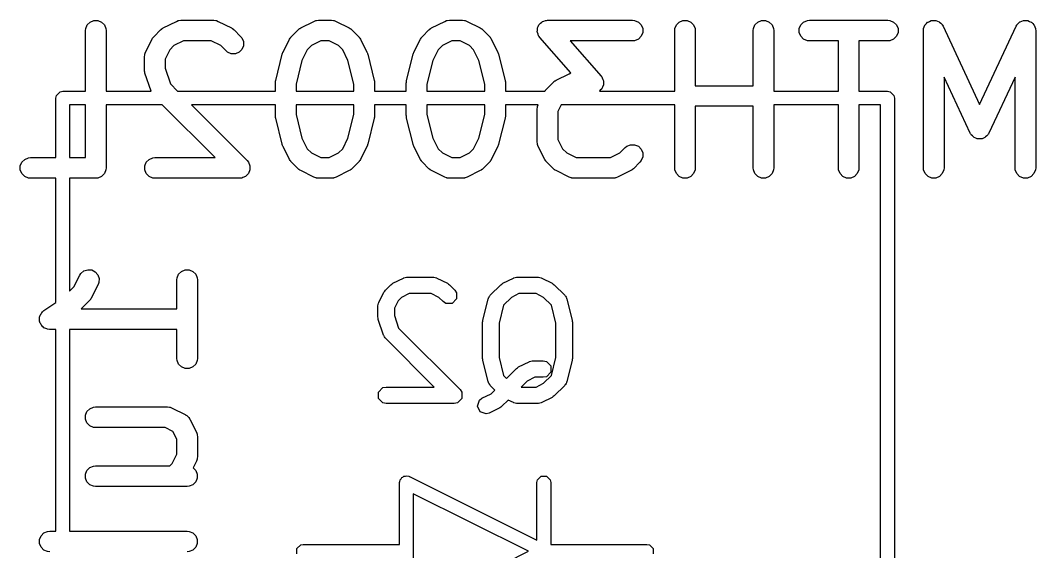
# Model space of a CAD drawing. Header units: inches. Extents: x -2.1 to 1.75, y 0.25 to 2.74.
# Drawn here: x 1.0656 to 1.3564, y 1.4654 to 1.6177 of the extents above; entities that cross this region are included whole.
import ezdxf

# ---------------------------------------------------------------- set-up
doc = ezdxf.new("R2010")
doc.units = ezdxf.units.IN
doc.header["$MEASUREMENT"] = 0
doc.layers.add('BLACK', color=250, linetype='CONTINUOUS')

msp = doc.modelspace()

# ---------------------------------------------------------------- linework, layer by layer
at = {"layer": 'BLACK', "linetype": 'CONTINUOUS'}
for p, q in [((1.08475, 1.61637), (1.08556, 1.61719)), ((1.08556, 1.61719), (1.08662, 1.61763)), ((1.08662, 1.61763), (1.08778, 1.61763)), ((1.08778, 1.61763), (1.08884, 1.61719)), ((1.08884, 1.61719), (1.08966, 1.61637)), ((1.1065, 1.6155), (1.11025, 1.61737)), ((1.11025, 1.61737), (1.11079, 1.61758)), ((1.11079, 1.61758), (1.1109, 1.61759)), ((1.1109, 1.61759), (1.111, 1.61763)), ((1.111, 1.61763), (1.11157, 1.61768)), ((1.11157, 1.61768), (1.12095, 1.61768)), ((1.12095, 1.61768), (1.12152, 1.61763)), ((1.12152, 1.61763), (1.12162, 1.61759)), ((1.12162, 1.61759), (1.12173, 1.61758)), ((1.12173, 1.61758), (1.12227, 1.61737)), ((1.12227, 1.61737), (1.12602, 1.6155)), ((1.14587, 1.6155), (1.14962, 1.61737)), ((1.14962, 1.61737), (1.15016, 1.61758)), ((1.15016, 1.61758), (1.15027, 1.61759)), ((1.15027, 1.61759), (1.15037, 1.61763)), ((1.15037, 1.61763), (1.15094, 1.61768)), ((1.15094, 1.61768), (1.15469, 1.61768)), ((1.15469, 1.61768), (1.15527, 1.61763)), ((1.15527, 1.61763), (1.15537, 1.61759)), ((1.15537, 1.61759), (1.15547, 1.61758)), ((1.15547, 1.61758), (1.15601, 1.61737)), ((1.15601, 1.61737), (1.15976, 1.6155)), ((1.18337, 1.6155), (1.18712, 1.61737)), ((1.18712, 1.61737), (1.18766, 1.61758)), ((1.18766, 1.61758), (1.18776, 1.61759)), ((1.18776, 1.61759), (1.18786, 1.61763)), ((1.18786, 1.61763), (1.18844, 1.61768)), ((1.18844, 1.61768), (1.19219, 1.61768)), ((1.19219, 1.61768), (1.19276, 1.61763)), ((1.19276, 1.61763), (1.19286, 1.61759)), ((1.19286, 1.61759), (1.19297, 1.61758)), ((1.19297, 1.61758), (1.19351, 1.61737)), ((1.19351, 1.61737), (1.19726, 1.6155)), ((1.21458, 1.61685), (1.21492, 1.61719)), ((1.21492, 1.61719), (1.21501, 1.61722)), ((1.21501, 1.61722), (1.21509, 1.61729)), ((1.21509, 1.61729), (1.21554, 1.61744)), ((1.21554, 1.61744), (1.21598, 1.61763)), ((1.21598, 1.61763), (1.21612, 1.61764)), ((1.21612, 1.61764), (1.21618, 1.61766)), ((1.21618, 1.61766), (1.21626, 1.61765)), ((1.21626, 1.61765), (1.21656, 1.61768)), ((1.21656, 1.61768), (1.24093, 1.61768)), ((1.24093, 1.61768), (1.24151, 1.61763)), ((1.24151, 1.61763), (1.24257, 1.61719)), ((1.24257, 1.61719), (1.24339, 1.61637)), ((1.25347, 1.61637), (1.25429, 1.61719)), ((1.25429, 1.61719), (1.25535, 1.61763)), ((1.25535, 1.61763), (1.25651, 1.61763)), ((1.25651, 1.61763), (1.25757, 1.61719)), ((1.25757, 1.61719), (1.25838, 1.61637)), ((1.27597, 1.61637), (1.27679, 1.61719)), ((1.27679, 1.61719), (1.27785, 1.61763)), ((1.27785, 1.61763), (1.279, 1.61763)), ((1.279, 1.61763), (1.28007, 1.61719)), ((1.28007, 1.61719), (1.28088, 1.61637)), ((1.2891, 1.61637), (1.28991, 1.61719)), ((1.28991, 1.61719), (1.29097, 1.61763)), ((1.29097, 1.61763), (1.29155, 1.61768)), ((1.29155, 1.61768), (1.31405, 1.61768)), ((1.31405, 1.61768), (1.31462, 1.61763)), ((1.31462, 1.61763), (1.31569, 1.61719)), ((1.31569, 1.61719), (1.3165, 1.61637)), ((1.32508, 1.61673), (1.32542, 1.61711)), ((1.32542, 1.61711), (1.32548, 1.61714)), ((1.32548, 1.61714), (1.32553, 1.61719)), ((1.32553, 1.61719), (1.326, 1.61738)), ((1.326, 1.61738), (1.32647, 1.6176)), ((1.32647, 1.6176), (1.32653, 1.6176)), ((1.32653, 1.6176), (1.32659, 1.61763)), ((1.32659, 1.61763), (1.32711, 1.61763)), ((1.32711, 1.61763), (1.32762, 1.61765)), ((1.32762, 1.61765), (1.32768, 1.61763)), ((1.32768, 1.61763), (1.32775, 1.61763)), ((1.32775, 1.61763), (1.32822, 1.61743)), ((1.32822, 1.61743), (1.3287, 1.61726)), ((1.3287, 1.61726), (1.32875, 1.61721)), ((1.32875, 1.61721), (1.32881, 1.61719)), ((1.32881, 1.61719), (1.32917, 1.61682)), ((1.35142, 1.61682), (1.35178, 1.61719)), ((1.35178, 1.61719), (1.35184, 1.61721)), ((1.35184, 1.61721), (1.35189, 1.61726)), ((1.35189, 1.61726), (1.35237, 1.61743)), ((1.35237, 1.61743), (1.35284, 1.61763)), ((1.35284, 1.61763), (1.35291, 1.61763)), ((1.35291, 1.61763), (1.35297, 1.61765)), ((1.35297, 1.61765), (1.35348, 1.61763)), ((1.35348, 1.61763), (1.35399, 1.61763)), ((1.35399, 1.61763), (1.35405, 1.6176)), ((1.35405, 1.6176), (1.35412, 1.6176)), ((1.35412, 1.6176), (1.35459, 1.61738)), ((1.35459, 1.61738), (1.35506, 1.61719)), ((1.35506, 1.61719), (1.3551, 1.61714)), ((1.3551, 1.61714), (1.35516, 1.61711)), ((1.35516, 1.61711), (1.35551, 1.61673)), ((1.08425, 1.61473), (1.0843, 1.61531)), ((1.08425, 1.59736), (1.08425, 1.61473)), ((1.0843, 1.61531), (1.08475, 1.61637)), ((1.08966, 1.61637), (1.0901, 1.61531)), ((1.0901, 1.61531), (1.09015, 1.61473)), ((1.09015, 1.61473), (1.09015, 1.59736)), ((1.10386, 1.61307), (1.10574, 1.61494)), ((1.10574, 1.61494), (1.10596, 1.61513)), ((1.10596, 1.61513), (1.10601, 1.61519)), ((1.10601, 1.61519), (1.1061, 1.61525)), ((1.1061, 1.61525), (1.10618, 1.61531)), ((1.10618, 1.61531), (1.10625, 1.61534)), ((1.10625, 1.61534), (1.1065, 1.6155)), ((1.12602, 1.6155), (1.12626, 1.61534)), ((1.12626, 1.61534), (1.12634, 1.61531)), ((1.12634, 1.61531), (1.12642, 1.61525)), ((1.12642, 1.61525), (1.12651, 1.61519)), ((1.12651, 1.61519), (1.12656, 1.61513)), ((1.12656, 1.61513), (1.12678, 1.61494)), ((1.12678, 1.61494), (1.12866, 1.61307)), ((1.14323, 1.61307), (1.14511, 1.61494)), ((1.14511, 1.61494), (1.14533, 1.61513)), ((1.14533, 1.61513), (1.14538, 1.61519)), ((1.14538, 1.61519), (1.14547, 1.61525)), ((1.14547, 1.61525), (1.14555, 1.61531)), ((1.14555, 1.61531), (1.14562, 1.61534)), ((1.14562, 1.61534), (1.14587, 1.6155)), ((1.15976, 1.6155), (1.16001, 1.61534)), ((1.16001, 1.61534), (1.16008, 1.61531)), ((1.16008, 1.61531), (1.16016, 1.61525)), ((1.16016, 1.61525), (1.16025, 1.61519)), ((1.16025, 1.61519), (1.1603, 1.61513)), ((1.1603, 1.61513), (1.16053, 1.61494)), ((1.16053, 1.61494), (1.1624, 1.61307)), ((1.18073, 1.61307), (1.1826, 1.61494)), ((1.1826, 1.61494), (1.18283, 1.61513)), ((1.18283, 1.61513), (1.18288, 1.61519)), ((1.18288, 1.61519), (1.18297, 1.61525)), ((1.18297, 1.61525), (1.18305, 1.61531)), ((1.18305, 1.61531), (1.18312, 1.61534)), ((1.18312, 1.61534), (1.18337, 1.6155)), ((1.19726, 1.6155), (1.19751, 1.61534)), ((1.19751, 1.61534), (1.19758, 1.61531)), ((1.19758, 1.61531), (1.19766, 1.61525)), ((1.19766, 1.61525), (1.19775, 1.61519)), ((1.19775, 1.61519), (1.1978, 1.61513)), ((1.1978, 1.61513), (1.19803, 1.61494)), ((1.19803, 1.61494), (1.1999, 1.61307)), ((1.21363, 1.61435), (1.21366, 1.61483)), ((1.21366, 1.61426), (1.21363, 1.61435)), ((1.21366, 1.61531), (1.2137, 1.6154)), ((1.21366, 1.61483), (1.21366, 1.61531)), ((1.21366, 1.61416), (1.21366, 1.61426)), ((1.21385, 1.61371), (1.21366, 1.61416)), ((1.2137, 1.6154), (1.21371, 1.6155)), ((1.21371, 1.6155), (1.21392, 1.61593)), ((1.21392, 1.61593), (1.2141, 1.61637)), ((1.2141, 1.61637), (1.21418, 1.61644)), ((1.21418, 1.61644), (1.21422, 1.61653)), ((1.21422, 1.61653), (1.21458, 1.61685)), ((1.24339, 1.61637), (1.24383, 1.61531)), ((1.24383, 1.61416), (1.24339, 1.61309)), ((1.24383, 1.61531), (1.24383, 1.61416)), ((1.25298, 1.61473), (1.25303, 1.61531)), ((1.25298, 1.59736), (1.25298, 1.61473)), ((1.25303, 1.61531), (1.25347, 1.61637)), ((1.25838, 1.61637), (1.25883, 1.61531)), ((1.25883, 1.61531), (1.25888, 1.61473)), ((1.25888, 1.61473), (1.25888, 1.59894)), ((1.27547, 1.61473), (1.27553, 1.61531)), ((1.27547, 1.59894), (1.27547, 1.61473)), ((1.27553, 1.61531), (1.27597, 1.61637)), ((1.28088, 1.61637), (1.28132, 1.61531)), ((1.28132, 1.61531), (1.28138, 1.61473)), ((1.28138, 1.61473), (1.28138, 1.59736)), ((1.28865, 1.61531), (1.2891, 1.61637)), ((1.28865, 1.61416), (1.28865, 1.61531)), ((1.2891, 1.61309), (1.28865, 1.61416)), ((1.3165, 1.61637), (1.31694, 1.61531)), ((1.31694, 1.61416), (1.3165, 1.61309)), ((1.31694, 1.61531), (1.31694, 1.61416)), ((1.32422, 1.61473), (1.32426, 1.61511)), ((1.32422, 1.57536), (1.32422, 1.61473)), ((1.32425, 1.61518), (1.32427, 1.61522)), ((1.32426, 1.61511), (1.32425, 1.61518)), ((1.32427, 1.61531), (1.32447, 1.61578)), ((1.32427, 1.61522), (1.32427, 1.61531)), ((1.32447, 1.61578), (1.32465, 1.61626)), ((1.32465, 1.61626), (1.32469, 1.61631)), ((1.32469, 1.61631), (1.32472, 1.61637)), ((1.32472, 1.61637), (1.32508, 1.61673)), ((1.32917, 1.61682), (1.32955, 1.61648)), ((1.32955, 1.61648), (1.3296, 1.6164)), ((1.3296, 1.6164), (1.32963, 1.61637)), ((1.32963, 1.61637), (1.32965, 1.61631)), ((1.32965, 1.61631), (1.32985, 1.61598)), ((1.32985, 1.61598), (1.34029, 1.59359)), ((1.34029, 1.59359), (1.35074, 1.61598)), ((1.35074, 1.61598), (1.35094, 1.61631)), ((1.35094, 1.61631), (1.35096, 1.61637)), ((1.35096, 1.61637), (1.35099, 1.6164)), ((1.35099, 1.6164), (1.35104, 1.61648)), ((1.35104, 1.61648), (1.35142, 1.61682)), ((1.35551, 1.61673), (1.35587, 1.61637)), ((1.35587, 1.61637), (1.3559, 1.61631)), ((1.3559, 1.61631), (1.35594, 1.61626)), ((1.35594, 1.61626), (1.35612, 1.61578)), ((1.35612, 1.61578), (1.35631, 1.61531)), ((1.35631, 1.61531), (1.35632, 1.61522)), ((1.35632, 1.61522), (1.35634, 1.61518)), ((1.35634, 1.61518), (1.35633, 1.61511)), ((1.35633, 1.61511), (1.35637, 1.61473)), ((1.35637, 1.61473), (1.35637, 1.57536)), ((1.10143, 1.60855), (1.10331, 1.6123)), ((1.10331, 1.6123), (1.10346, 1.61255)), ((1.10346, 1.61255), (1.10349, 1.61262)), ((1.10349, 1.61262), (1.10356, 1.6127)), ((1.10356, 1.6127), (1.10362, 1.61279)), ((1.10362, 1.61279), (1.10367, 1.61284)), ((1.10367, 1.61284), (1.10386, 1.61307)), ((1.11227, 1.61178), (1.10957, 1.61043)), ((1.12025, 1.61178), (1.11227, 1.61178)), ((1.12295, 1.61043), (1.12025, 1.61178)), ((1.12866, 1.61307), (1.12903, 1.61262)), ((1.12903, 1.61262), (1.12947, 1.61156)), ((1.12947, 1.61156), (1.12947, 1.61041)), ((1.1408, 1.60855), (1.14268, 1.6123)), ((1.14268, 1.6123), (1.14283, 1.61255)), ((1.14283, 1.61255), (1.14286, 1.61262)), ((1.14286, 1.61262), (1.14293, 1.6127)), ((1.14293, 1.6127), (1.14299, 1.61279)), ((1.14299, 1.61279), (1.14304, 1.61284)), ((1.14304, 1.61284), (1.14323, 1.61307)), ((1.15164, 1.61178), (1.14894, 1.61043)), ((1.154, 1.61178), (1.15164, 1.61178)), ((1.15669, 1.61043), (1.154, 1.61178)), ((1.1624, 1.61307), (1.16259, 1.61284)), ((1.16259, 1.61284), (1.16265, 1.61279)), ((1.16265, 1.61279), (1.16271, 1.6127)), ((1.16271, 1.6127), (1.16277, 1.61262)), ((1.16277, 1.61262), (1.1628, 1.61255)), ((1.1628, 1.61255), (1.16296, 1.6123)), ((1.16296, 1.6123), (1.16483, 1.60855)), ((1.1783, 1.60855), (1.18017, 1.6123)), ((1.18017, 1.6123), (1.18033, 1.61255)), ((1.18033, 1.61255), (1.18036, 1.61262)), ((1.18036, 1.61262), (1.18043, 1.6127)), ((1.18043, 1.6127), (1.18048, 1.61279)), ((1.18048, 1.61279), (1.18054, 1.61284)), ((1.18054, 1.61284), (1.18073, 1.61307)), ((1.18914, 1.61178), (1.18644, 1.61043)), ((1.19149, 1.61178), (1.18914, 1.61178)), ((1.19419, 1.61043), (1.19149, 1.61178)), ((1.1999, 1.61307), (1.20009, 1.61284)), ((1.20009, 1.61284), (1.20014, 1.61279)), ((1.20014, 1.61279), (1.2002, 1.6127)), ((1.2002, 1.6127), (1.20027, 1.61262)), ((1.20027, 1.61262), (1.2003, 1.61255)), ((1.2003, 1.61255), (1.20045, 1.6123)), ((1.20045, 1.6123), (1.20233, 1.60855)), ((1.214, 1.61326), (1.21385, 1.61371)), ((1.21408, 1.61314), (1.214, 1.61326)), ((1.2141, 1.61309), (1.21408, 1.61314)), ((1.21416, 1.61304), (1.2141, 1.61309)), ((1.21434, 1.61279), (1.21416, 1.61304)), ((1.22327, 1.60258), (1.21434, 1.61279)), ((1.24093, 1.61178), (1.22307, 1.61178)), ((1.22307, 1.61178), (1.23191, 1.60168)), ((1.24151, 1.61184), (1.24093, 1.61178)), ((1.24257, 1.61228), (1.24151, 1.61184)), ((1.24339, 1.61309), (1.24257, 1.61228)), ((1.28991, 1.61228), (1.2891, 1.61309)), ((1.29097, 1.61184), (1.28991, 1.61228)), ((1.29155, 1.61178), (1.29097, 1.61184)), ((1.29985, 1.61178), (1.29155, 1.61178)), ((1.29985, 1.59736), (1.29985, 1.61178)), ((1.31405, 1.61178), (1.30575, 1.61178)), ((1.30575, 1.61178), (1.30575, 1.59736)), ((1.31462, 1.61184), (1.31405, 1.61178)), ((1.31569, 1.61228), (1.31462, 1.61184)), ((1.3165, 1.61309), (1.31569, 1.61228)), ((1.10123, 1.60801), (1.10143, 1.60855)), ((1.10838, 1.60923), (1.10703, 1.60654)), ((1.10957, 1.61043), (1.10838, 1.60923)), ((1.12448, 1.60889), (1.12295, 1.61043)), ((1.12493, 1.60853), (1.12448, 1.60889)), ((1.12599, 1.60809), (1.12493, 1.60853)), ((1.12821, 1.60853), (1.12715, 1.60809)), ((1.12903, 1.60934), (1.12821, 1.60853)), ((1.12947, 1.61041), (1.12903, 1.60934)), ((1.1406, 1.60801), (1.14069, 1.60825)), ((1.14069, 1.60825), (1.14077, 1.60849)), ((1.14077, 1.60849), (1.14079, 1.60851)), ((1.14079, 1.60851), (1.1408, 1.60855)), ((1.14775, 1.60923), (1.14623, 1.6062)), ((1.14894, 1.61043), (1.14775, 1.60923)), ((1.15789, 1.60923), (1.15669, 1.61043)), ((1.15941, 1.6062), (1.15789, 1.60923)), ((1.16483, 1.60855), (1.16485, 1.60851)), ((1.16485, 1.60851), (1.16486, 1.60849)), ((1.16486, 1.60849), (1.16495, 1.60825)), ((1.16495, 1.60825), (1.16504, 1.60801)), ((1.17809, 1.60801), (1.17818, 1.60825)), ((1.17818, 1.60825), (1.17827, 1.60849)), ((1.17827, 1.60849), (1.17828, 1.60851)), ((1.17828, 1.60851), (1.1783, 1.60855)), ((1.18524, 1.60923), (1.18373, 1.6062)), ((1.18644, 1.61043), (1.18524, 1.60923)), ((1.19539, 1.60923), (1.19419, 1.61043)), ((1.1969, 1.6062), (1.19539, 1.60923)), ((1.20233, 1.60855), (1.20234, 1.60851)), ((1.20234, 1.60851), (1.20236, 1.60849)), ((1.20236, 1.60849), (1.20244, 1.60825)), ((1.20244, 1.60825), (1.20253, 1.60801)), ((1.10112, 1.60723), (1.10118, 1.60781)), ((1.10112, 1.60348), (1.10112, 1.60723)), ((1.10118, 1.60781), (1.10122, 1.60791)), ((1.10122, 1.60791), (1.10123, 1.60801)), ((1.10703, 1.60654), (1.10703, 1.60396)), ((1.12715, 1.60809), (1.12599, 1.60809)), ((1.1387, 1.60045), (1.14058, 1.60795)), ((1.14058, 1.60795), (1.14059, 1.60799)), ((1.14059, 1.60799), (1.1406, 1.60801)), ((1.14623, 1.6062), (1.14452, 1.59937)), ((1.16111, 1.59937), (1.15941, 1.6062)), ((1.16504, 1.60801), (1.16504, 1.60799)), ((1.16504, 1.60799), (1.16506, 1.60795)), ((1.16506, 1.60795), (1.16693, 1.60045)), ((1.1762, 1.60045), (1.17807, 1.60795)), ((1.17807, 1.60795), (1.17809, 1.60799)), ((1.17809, 1.60799), (1.17809, 1.60801)), ((1.18373, 1.6062), (1.18202, 1.59937)), ((1.19861, 1.59937), (1.1969, 1.6062)), ((1.20253, 1.60801), (1.20254, 1.60799)), ((1.20254, 1.60799), (1.20255, 1.60795)), ((1.20255, 1.60795), (1.20443, 1.60045)), ((1.10115, 1.60319), (1.10112, 1.60348)), ((1.10114, 1.60311), (1.10115, 1.60319)), ((1.10117, 1.60301), (1.10114, 1.60311)), ((1.10118, 1.60291), (1.10117, 1.60301)), ((1.10121, 1.60283), (1.10118, 1.60291)), ((1.10127, 1.60255), (1.10121, 1.60283)), ((1.103, 1.59736), (1.10127, 1.60255)), ((1.10703, 1.60396), (1.10853, 1.59945)), ((1.22274, 1.60237), (1.22327, 1.60258)), ((1.13862, 1.59988), (1.13865, 1.60009)), ((1.13863, 1.59983), (1.13862, 1.59988)), ((1.13862, 1.59973), (1.13863, 1.59983)), ((1.13862, 1.59736), (1.13862, 1.59973)), ((1.13865, 1.60009), (1.13867, 1.60031)), ((1.13867, 1.60031), (1.13869, 1.60035)), ((1.13869, 1.60035), (1.1387, 1.60045)), ((1.16693, 1.60045), (1.16695, 1.60035)), ((1.16695, 1.60035), (1.16696, 1.60031)), ((1.16696, 1.60031), (1.16698, 1.60009)), ((1.16698, 1.60009), (1.16702, 1.59988)), ((1.16702, 1.59988), (1.16701, 1.59983)), ((1.16701, 1.59983), (1.16702, 1.59973)), ((1.16702, 1.59973), (1.16702, 1.59736)), ((1.17611, 1.59973), (1.17612, 1.59983)), ((1.17611, 1.59736), (1.17611, 1.59973)), ((1.17612, 1.59988), (1.17615, 1.60009)), ((1.17612, 1.59983), (1.17612, 1.59988)), ((1.17615, 1.60009), (1.17617, 1.60031)), ((1.17617, 1.60031), (1.17619, 1.60035)), ((1.17619, 1.60035), (1.1762, 1.60045)), ((1.20443, 1.60045), (1.20444, 1.60035)), ((1.20444, 1.60035), (1.20446, 1.60031)), ((1.20446, 1.60031), (1.20448, 1.60009)), ((1.20448, 1.60009), (1.20451, 1.59988)), ((1.20451, 1.59988), (1.2045, 1.59983)), ((1.2045, 1.59983), (1.20451, 1.59973)), ((1.20451, 1.59973), (1.20451, 1.59736)), ((1.21635, 1.59807), (1.21822, 1.59995)), ((1.21822, 1.59995), (1.21845, 1.60013)), ((1.21845, 1.60013), (1.2185, 1.60019)), ((1.2185, 1.60019), (1.21859, 1.60025)), ((1.21859, 1.60025), (1.21867, 1.60031)), ((1.21867, 1.60031), (1.21874, 1.60034)), ((1.21874, 1.60034), (1.21899, 1.6005)), ((1.21899, 1.6005), (1.22274, 1.60237)), ((1.23191, 1.60168), (1.23208, 1.60143)), ((1.23208, 1.60143), (1.23214, 1.60137)), ((1.23214, 1.60137), (1.23216, 1.60132)), ((1.23216, 1.60132), (1.23224, 1.60121)), ((1.23224, 1.60121), (1.2324, 1.60075)), ((1.2324, 1.60075), (1.23258, 1.60031)), ((1.23258, 1.60031), (1.23258, 1.60021)), ((1.23258, 1.60021), (1.23261, 1.60012)), ((1.23261, 1.60012), (1.23258, 1.59964)), ((1.23258, 1.59964), (1.23258, 1.59916)), ((1.33762, 1.58536), (1.33012, 1.60142)), ((1.33012, 1.60142), (1.33012, 1.57536)), ((1.35046, 1.60142), (1.34297, 1.58536)), ((1.35046, 1.57536), (1.35046, 1.60142)), ((1.0759, 1.59615), (1.07696, 1.59721)), ((1.07696, 1.59721), (1.07772, 1.59736)), ((1.07772, 1.59736), (1.08425, 1.59736)), ((1.09015, 1.59736), (1.103, 1.59736)), ((1.10853, 1.59945), (1.11062, 1.59736)), ((1.11062, 1.59736), (1.13862, 1.59736)), ((1.14452, 1.59937), (1.14452, 1.59736)), ((1.14452, 1.59736), (1.16111, 1.59736)), ((1.16111, 1.59736), (1.16111, 1.59937)), ((1.16702, 1.59736), (1.17611, 1.59736)), ((1.18202, 1.59937), (1.18202, 1.59736)), ((1.18202, 1.59736), (1.19861, 1.59736)), ((1.19861, 1.59736), (1.19861, 1.59937)), ((1.20451, 1.59736), (1.21583, 1.59736)), ((1.21583, 1.59736), (1.21595, 1.59755)), ((1.21595, 1.59755), (1.21598, 1.59762)), ((1.21598, 1.59762), (1.21605, 1.59771)), ((1.21605, 1.59771), (1.2161, 1.59779)), ((1.2161, 1.59779), (1.21616, 1.59785)), ((1.21616, 1.59785), (1.21635, 1.59807)), ((1.23166, 1.59762), (1.23141, 1.59736)), ((1.23141, 1.59736), (1.25298, 1.59736)), ((1.23202, 1.59793), (1.23166, 1.59762)), ((1.23207, 1.59802), (1.23202, 1.59793)), ((1.23214, 1.59809), (1.23207, 1.59802)), ((1.23232, 1.59854), (1.23214, 1.59809)), ((1.23253, 1.59897), (1.23232, 1.59854)), ((1.23254, 1.59907), (1.23253, 1.59897)), ((1.23258, 1.59916), (1.23254, 1.59907)), ((1.25888, 1.59894), (1.27547, 1.59894)), ((1.28138, 1.59736), (1.29985, 1.59736)), ((1.30575, 1.59736), (1.31394, 1.59736)), ((1.31394, 1.59736), (1.31469, 1.59721)), ((1.31469, 1.59721), (1.31576, 1.59615)), ((1.07575, 1.59539), (1.0759, 1.59615)), ((1.07575, 1.57831), (1.07575, 1.59539)), ((1.31576, 1.59615), (1.31591, 1.59539)), ((1.31591, 1.59539), (1.31591, 1.39461)), ((1.07969, 1.59343), (1.07969, 1.57831)), ((1.08425, 1.59343), (1.07969, 1.59343)), ((1.08425, 1.57831), (1.08425, 1.59343)), ((1.10621, 1.59343), (1.09015, 1.59343)), ((1.09015, 1.59343), (1.09015, 1.57536)), ((1.12132, 1.57831), (1.10621, 1.59343)), ((1.13862, 1.59343), (1.11456, 1.59343)), ((1.11456, 1.59343), (1.13053, 1.57745)), ((1.13862, 1.59036), (1.13862, 1.59343)), ((1.14452, 1.59343), (1.14452, 1.59072)), ((1.16111, 1.59343), (1.14452, 1.59343)), ((1.16111, 1.59072), (1.16111, 1.59343)), ((1.17611, 1.59343), (1.16702, 1.59343)), ((1.16702, 1.59343), (1.16702, 1.59036)), ((1.17611, 1.59036), (1.17611, 1.59343)), ((1.18202, 1.59343), (1.18202, 1.59072)), ((1.19861, 1.59343), (1.18202, 1.59343)), ((1.19861, 1.59072), (1.19861, 1.59343)), ((1.21387, 1.59343), (1.20451, 1.59343)), ((1.20451, 1.59343), (1.20451, 1.59036)), ((1.21361, 1.59223), (1.21366, 1.59281)), ((1.21361, 1.58286), (1.21361, 1.59223)), ((1.21366, 1.59281), (1.2137, 1.59291)), ((1.2137, 1.59291), (1.21371, 1.59301)), ((1.21371, 1.59301), (1.21387, 1.59343)), ((1.22046, 1.59343), (1.21951, 1.59154)), ((1.21951, 1.59154), (1.21951, 1.58356)), ((1.25298, 1.59343), (1.22046, 1.59343)), ((1.25298, 1.57536), (1.25298, 1.59343)), ((1.27547, 1.59303), (1.25888, 1.59303)), ((1.25888, 1.59303), (1.25888, 1.57536)), ((1.27547, 1.57536), (1.27547, 1.59303)), ((1.29985, 1.59343), (1.28138, 1.59343)), ((1.28138, 1.59343), (1.28138, 1.57536)), ((1.29985, 1.57536), (1.29985, 1.59343)), ((1.30575, 1.59343), (1.30575, 1.57536)), ((1.31197, 1.59343), (1.30575, 1.59343)), ((1.31197, 1.39657), (1.31197, 1.59343)), ((1.13863, 1.59026), (1.13862, 1.59036)), ((1.13862, 1.59022), (1.13863, 1.59026)), ((1.13865, 1.59), (1.13862, 1.59022)), ((1.13867, 1.58978), (1.13865, 1.59)), ((1.13869, 1.58974), (1.13867, 1.58978)), ((1.1387, 1.58964), (1.13869, 1.58974)), ((1.14058, 1.58214), (1.1387, 1.58964)), ((1.14452, 1.59072), (1.14623, 1.58389)), ((1.15941, 1.58389), (1.16111, 1.59072)), ((1.16693, 1.58964), (1.16506, 1.58214)), ((1.16695, 1.58974), (1.16693, 1.58964)), ((1.16696, 1.58978), (1.16695, 1.58974)), ((1.16698, 1.59), (1.16696, 1.58978)), ((1.16702, 1.59022), (1.16698, 1.59)), ((1.16702, 1.59036), (1.16701, 1.59026)), ((1.16701, 1.59026), (1.16702, 1.59022)), ((1.17612, 1.59026), (1.17611, 1.59036)), ((1.17612, 1.59022), (1.17612, 1.59026)), ((1.17615, 1.59), (1.17612, 1.59022)), ((1.17617, 1.58978), (1.17615, 1.59)), ((1.17619, 1.58974), (1.17617, 1.58978)), ((1.1762, 1.58964), (1.17619, 1.58974)), ((1.17807, 1.58214), (1.1762, 1.58964)), ((1.18202, 1.59072), (1.18373, 1.58389)), ((1.1969, 1.58389), (1.19861, 1.59072)), ((1.20443, 1.58964), (1.20255, 1.58214)), ((1.20444, 1.58974), (1.20443, 1.58964)), ((1.20446, 1.58978), (1.20444, 1.58974)), ((1.20448, 1.59), (1.20446, 1.58978)), ((1.20451, 1.59022), (1.20448, 1.59)), ((1.20451, 1.59036), (1.2045, 1.59026)), ((1.2045, 1.59026), (1.20451, 1.59022)), ((1.33774, 1.58515), (1.33762, 1.58536)), ((1.33777, 1.58508), (1.33774, 1.58515)), ((1.33782, 1.58503), (1.33777, 1.58508)), ((1.33791, 1.58486), (1.33782, 1.58503)), ((1.34277, 1.58503), (1.34268, 1.58486)), ((1.34282, 1.58508), (1.34277, 1.58503)), ((1.34285, 1.58515), (1.34282, 1.58508)), ((1.34297, 1.58536), (1.34285, 1.58515)), ((1.14059, 1.5821), (1.14058, 1.58214)), ((1.1406, 1.58208), (1.14059, 1.5821)), ((1.14069, 1.58184), (1.1406, 1.58208)), ((1.14623, 1.58389), (1.14775, 1.58086)), ((1.15789, 1.58086), (1.15941, 1.58389)), ((1.16504, 1.58208), (1.16495, 1.58184)), ((1.16506, 1.58214), (1.16504, 1.5821)), ((1.16504, 1.5821), (1.16504, 1.58208)), ((1.17809, 1.5821), (1.17807, 1.58214)), ((1.17809, 1.58208), (1.17809, 1.5821)), ((1.17818, 1.58184), (1.17809, 1.58208)), ((1.18373, 1.58389), (1.18524, 1.58086)), ((1.19539, 1.58086), (1.1969, 1.58389)), ((1.20253, 1.58208), (1.20244, 1.58184)), ((1.20254, 1.5821), (1.20253, 1.58208)), ((1.20255, 1.58214), (1.20254, 1.5821)), ((1.21366, 1.58228), (1.21361, 1.58286)), ((1.2137, 1.58219), (1.21366, 1.58228)), ((1.21371, 1.58208), (1.2137, 1.58219)), ((1.21392, 1.58154), (1.21371, 1.58208)), ((1.21951, 1.58356), (1.22086, 1.58086)), ((1.33824, 1.58456), (1.33791, 1.58486)), ((1.33855, 1.58423), (1.33824, 1.58456)), ((1.33867, 1.58417), (1.33855, 1.58423)), ((1.33876, 1.58409), (1.33867, 1.58417)), ((1.33919, 1.58393), (1.33876, 1.58409)), ((1.33959, 1.58374), (1.33919, 1.58393)), ((1.33972, 1.58374), (1.33959, 1.58374)), ((1.33985, 1.58369), (1.33972, 1.58374)), ((1.34029, 1.58371), (1.33985, 1.58369)), ((1.34074, 1.58369), (1.34029, 1.58371)), ((1.34087, 1.58374), (1.34074, 1.58369)), ((1.341, 1.58374), (1.34087, 1.58374)), ((1.3414, 1.58393), (1.341, 1.58374)), ((1.34183, 1.58409), (1.3414, 1.58393)), ((1.34192, 1.58417), (1.34183, 1.58409)), ((1.34204, 1.58423), (1.34192, 1.58417)), ((1.34234, 1.58456), (1.34204, 1.58423)), ((1.34268, 1.58486), (1.34234, 1.58456)), ((1.14077, 1.5816), (1.14069, 1.58184)), ((1.14079, 1.58158), (1.14077, 1.5816)), ((1.1408, 1.58154), (1.14079, 1.58158)), ((1.14268, 1.57779), (1.1408, 1.58154)), ((1.14775, 1.58086), (1.14894, 1.57966)), ((1.14894, 1.57966), (1.15164, 1.57831)), ((1.154, 1.57831), (1.15669, 1.57966)), ((1.15669, 1.57966), (1.15789, 1.58086)), ((1.16483, 1.58154), (1.16296, 1.57779)), ((1.16485, 1.58158), (1.16483, 1.58154)), ((1.16486, 1.5816), (1.16485, 1.58158)), ((1.16495, 1.58184), (1.16486, 1.5816)), ((1.17827, 1.5816), (1.17818, 1.58184)), ((1.17828, 1.58158), (1.17827, 1.5816)), ((1.1783, 1.58154), (1.17828, 1.58158)), ((1.18017, 1.57779), (1.1783, 1.58154)), ((1.18524, 1.58086), (1.18644, 1.57966)), ((1.18644, 1.57966), (1.18914, 1.57831)), ((1.19149, 1.57831), (1.19419, 1.57966)), ((1.19419, 1.57966), (1.19539, 1.58086)), ((1.20233, 1.58154), (1.20045, 1.57779)), ((1.20234, 1.58158), (1.20233, 1.58154)), ((1.20236, 1.5816), (1.20234, 1.58158)), ((1.20244, 1.58184), (1.20236, 1.5816)), ((1.21579, 1.57779), (1.21392, 1.58154)), ((1.22086, 1.58086), (1.22206, 1.57966)), ((1.22206, 1.57966), (1.22476, 1.57831)), ((1.23461, 1.57831), (1.23731, 1.57966)), ((1.23731, 1.57966), (1.23884, 1.5812)), ((1.23884, 1.5812), (1.23929, 1.58157)), ((1.23929, 1.58157), (1.24036, 1.58201)), ((1.24036, 1.58201), (1.24151, 1.58201)), ((1.24151, 1.58201), (1.24257, 1.58157)), ((1.24257, 1.58157), (1.24339, 1.58075)), ((1.24339, 1.58075), (1.24383, 1.57969)), ((1.24383, 1.57969), (1.24383, 1.57854)), ((1.06556, 1.57594), (1.066, 1.577)), ((1.066, 1.577), (1.06681, 1.57782)), ((1.06681, 1.57782), (1.06788, 1.57826)), ((1.06788, 1.57826), (1.06845, 1.57831)), ((1.06845, 1.57831), (1.07575, 1.57831)), ((1.07969, 1.57831), (1.08425, 1.57831)), ((1.10118, 1.57594), (1.10162, 1.577)), ((1.10162, 1.577), (1.10243, 1.57782)), ((1.10243, 1.57782), (1.1035, 1.57826)), ((1.1035, 1.57826), (1.10407, 1.57831)), ((1.10407, 1.57831), (1.12132, 1.57831)), ((1.13053, 1.57745), (1.1309, 1.577)), ((1.1309, 1.577), (1.13134, 1.57594)), ((1.14283, 1.57754), (1.14268, 1.57779)), ((1.14286, 1.57747), (1.14283, 1.57754)), ((1.14293, 1.57739), (1.14286, 1.57747)), ((1.14299, 1.5773), (1.14293, 1.57739)), ((1.14304, 1.57725), (1.14299, 1.5773)), ((1.14323, 1.57702), (1.14304, 1.57725)), ((1.14511, 1.57515), (1.14323, 1.57702)), ((1.15164, 1.57831), (1.154, 1.57831)), ((1.1624, 1.57702), (1.16053, 1.57515)), ((1.16259, 1.57725), (1.1624, 1.57702)), ((1.16265, 1.5773), (1.16259, 1.57725)), ((1.16271, 1.57739), (1.16265, 1.5773)), ((1.16277, 1.57747), (1.16271, 1.57739)), ((1.1628, 1.57754), (1.16277, 1.57747)), ((1.16296, 1.57779), (1.1628, 1.57754)), ((1.18033, 1.57754), (1.18017, 1.57779)), ((1.18036, 1.57747), (1.18033, 1.57754)), ((1.18043, 1.57739), (1.18036, 1.57747)), ((1.18048, 1.5773), (1.18043, 1.57739)), ((1.18054, 1.57725), (1.18048, 1.5773)), ((1.18073, 1.57702), (1.18054, 1.57725)), ((1.1826, 1.57515), (1.18073, 1.57702)), ((1.18914, 1.57831), (1.19149, 1.57831)), ((1.1999, 1.57702), (1.19803, 1.57515)), ((1.20009, 1.57725), (1.1999, 1.57702)), ((1.20014, 1.5773), (1.20009, 1.57725)), ((1.2002, 1.57739), (1.20014, 1.5773)), ((1.20027, 1.57747), (1.2002, 1.57739)), ((1.2003, 1.57754), (1.20027, 1.57747)), ((1.20045, 1.57779), (1.2003, 1.57754)), ((1.21595, 1.57754), (1.21579, 1.57779)), ((1.21598, 1.57747), (1.21595, 1.57754)), ((1.21605, 1.57739), (1.21598, 1.57747)), ((1.2161, 1.5773), (1.21605, 1.57739)), ((1.21616, 1.57725), (1.2161, 1.5773)), ((1.21635, 1.57702), (1.21616, 1.57725)), ((1.21822, 1.57515), (1.21635, 1.57702)), ((1.22476, 1.57831), (1.23461, 1.57831)), ((1.24302, 1.57702), (1.24114, 1.57515)), ((1.24339, 1.57747), (1.24302, 1.57702)), ((1.24383, 1.57854), (1.24339, 1.57747)), ((1.06556, 1.57479), (1.06556, 1.57594)), ((1.066, 1.57372), (1.06556, 1.57479)), ((1.06681, 1.57291), (1.066, 1.57372)), ((1.08966, 1.57372), (1.08884, 1.57291)), ((1.0901, 1.57479), (1.08966, 1.57372)), ((1.09015, 1.57536), (1.0901, 1.57479)), ((1.10118, 1.57479), (1.10118, 1.57594)), ((1.10162, 1.57372), (1.10118, 1.57479)), ((1.10243, 1.57291), (1.10162, 1.57372)), ((1.1309, 1.57372), (1.13009, 1.57291)), ((1.13134, 1.57479), (1.1309, 1.57372)), ((1.13134, 1.57594), (1.13134, 1.57479)), ((1.14533, 1.57496), (1.14511, 1.57515)), ((1.14538, 1.5749), (1.14533, 1.57496)), ((1.14547, 1.57485), (1.14538, 1.5749)), ((1.14555, 1.57478), (1.14547, 1.57485)), ((1.14562, 1.57475), (1.14555, 1.57478)), ((1.14587, 1.5746), (1.14562, 1.57475)), ((1.14962, 1.57272), (1.14587, 1.5746)), ((1.15976, 1.5746), (1.15601, 1.57272)), ((1.16001, 1.57475), (1.15976, 1.5746)), ((1.16008, 1.57478), (1.16001, 1.57475)), ((1.16016, 1.57485), (1.16008, 1.57478)), ((1.16025, 1.5749), (1.16016, 1.57485)), ((1.1603, 1.57496), (1.16025, 1.5749)), ((1.16053, 1.57515), (1.1603, 1.57496)), ((1.18283, 1.57496), (1.1826, 1.57515)), ((1.18288, 1.5749), (1.18283, 1.57496)), ((1.18297, 1.57485), (1.18288, 1.5749)), ((1.18305, 1.57478), (1.18297, 1.57485)), ((1.18312, 1.57475), (1.18305, 1.57478)), ((1.18337, 1.5746), (1.18312, 1.57475)), ((1.18712, 1.57272), (1.18337, 1.5746)), ((1.19726, 1.5746), (1.19351, 1.57272)), ((1.19751, 1.57475), (1.19726, 1.5746)), ((1.19758, 1.57478), (1.19751, 1.57475)), ((1.19766, 1.57485), (1.19758, 1.57478)), ((1.19775, 1.5749), (1.19766, 1.57485)), ((1.1978, 1.57496), (1.19775, 1.5749)), ((1.19803, 1.57515), (1.1978, 1.57496)), ((1.21845, 1.57496), (1.21822, 1.57515)), ((1.2185, 1.5749), (1.21845, 1.57496)), ((1.21859, 1.57485), (1.2185, 1.5749)), ((1.21867, 1.57478), (1.21859, 1.57485)), ((1.21874, 1.57475), (1.21867, 1.57478)), ((1.21899, 1.5746), (1.21874, 1.57475)), ((1.22274, 1.57272), (1.21899, 1.5746)), ((1.24038, 1.5746), (1.23663, 1.57272)), ((1.24063, 1.57475), (1.24038, 1.5746)), ((1.2407, 1.57478), (1.24063, 1.57475)), ((1.24078, 1.57485), (1.2407, 1.57478)), ((1.24087, 1.5749), (1.24078, 1.57485)), ((1.24092, 1.57496), (1.24087, 1.5749)), ((1.24114, 1.57515), (1.24092, 1.57496)), ((1.25303, 1.57479), (1.25298, 1.57536)), ((1.25347, 1.57372), (1.25303, 1.57479)), ((1.25429, 1.57291), (1.25347, 1.57372)), ((1.25838, 1.57372), (1.25757, 1.57291)), ((1.25883, 1.57479), (1.25838, 1.57372)), ((1.25888, 1.57536), (1.25883, 1.57479)), ((1.27553, 1.57479), (1.27547, 1.57536)), ((1.27597, 1.57372), (1.27553, 1.57479)), ((1.27679, 1.57291), (1.27597, 1.57372)), ((1.28088, 1.57372), (1.28007, 1.57291)), ((1.28132, 1.57479), (1.28088, 1.57372)), ((1.28138, 1.57536), (1.28132, 1.57479)), ((1.2999, 1.57479), (1.29985, 1.57536)), ((1.30034, 1.57372), (1.2999, 1.57479)), ((1.30116, 1.57291), (1.30034, 1.57372)), ((1.30525, 1.57372), (1.30444, 1.57291)), ((1.3057, 1.57479), (1.30525, 1.57372)), ((1.30575, 1.57536), (1.3057, 1.57479)), ((1.32427, 1.57479), (1.32422, 1.57536)), ((1.32472, 1.57372), (1.32427, 1.57479)), ((1.32553, 1.57291), (1.32472, 1.57372)), ((1.32963, 1.57372), (1.32881, 1.57291)), ((1.33007, 1.57479), (1.32963, 1.57372)), ((1.33012, 1.57536), (1.33007, 1.57479)), ((1.35052, 1.57479), (1.35046, 1.57536)), ((1.35096, 1.57372), (1.35052, 1.57479)), ((1.35178, 1.57291), (1.35096, 1.57372)), ((1.35587, 1.57372), (1.35506, 1.57291)), ((1.35631, 1.57479), (1.35587, 1.57372)), ((1.35637, 1.57536), (1.35631, 1.57479)), ((1.06788, 1.57247), (1.06681, 1.57291)), ((1.06845, 1.57241), (1.06788, 1.57247)), ((1.07575, 1.57241), (1.06845, 1.57241)), ((1.07575, 1.53676), (1.07575, 1.57241)), ((1.0872, 1.57241), (1.07969, 1.57241)), ((1.07969, 1.57241), (1.07969, 1.54004)), ((1.08778, 1.57247), (1.0872, 1.57241)), ((1.08884, 1.57291), (1.08778, 1.57247)), ((1.1035, 1.57247), (1.10243, 1.57291)), ((1.10407, 1.57241), (1.1035, 1.57247)), ((1.12845, 1.57241), (1.10407, 1.57241)), ((1.12902, 1.57247), (1.12845, 1.57241)), ((1.12933, 1.57259), (1.12902, 1.57247)), ((1.13009, 1.57291), (1.12933, 1.57259)), ((1.15016, 1.57251), (1.14962, 1.57272)), ((1.15027, 1.57251), (1.15016, 1.57251)), ((1.15037, 1.57247), (1.15027, 1.57251)), ((1.15094, 1.57241), (1.15037, 1.57247)), ((1.15469, 1.57241), (1.15094, 1.57241)), ((1.15527, 1.57247), (1.15469, 1.57241)), ((1.15537, 1.57251), (1.15527, 1.57247)), ((1.15547, 1.57251), (1.15537, 1.57251)), ((1.15601, 1.57272), (1.15547, 1.57251)), ((1.18766, 1.57251), (1.18712, 1.57272)), ((1.18776, 1.57251), (1.18766, 1.57251)), ((1.18786, 1.57247), (1.18776, 1.57251)), ((1.18844, 1.57241), (1.18786, 1.57247)), ((1.19219, 1.57241), (1.18844, 1.57241)), ((1.19276, 1.57247), (1.19219, 1.57241)), ((1.19286, 1.57251), (1.19276, 1.57247)), ((1.19297, 1.57251), (1.19286, 1.57251)), ((1.19351, 1.57272), (1.19297, 1.57251)), ((1.22328, 1.57251), (1.22274, 1.57272)), ((1.22338, 1.57251), (1.22328, 1.57251)), ((1.22348, 1.57247), (1.22338, 1.57251)), ((1.22406, 1.57241), (1.22348, 1.57247)), ((1.23531, 1.57241), (1.22406, 1.57241)), ((1.23588, 1.57247), (1.23531, 1.57241)), ((1.23598, 1.57251), (1.23588, 1.57247)), ((1.23609, 1.57251), (1.23598, 1.57251)), ((1.23663, 1.57272), (1.23609, 1.57251)), ((1.25535, 1.57247), (1.25429, 1.57291)), ((1.25651, 1.57247), (1.25535, 1.57247)), ((1.25757, 1.57291), (1.25651, 1.57247)), ((1.27785, 1.57247), (1.27679, 1.57291)), ((1.279, 1.57247), (1.27785, 1.57247)), ((1.28007, 1.57291), (1.279, 1.57247)), ((1.30222, 1.57247), (1.30116, 1.57291)), ((1.30338, 1.57247), (1.30222, 1.57247)), ((1.30444, 1.57291), (1.30338, 1.57247)), ((1.32659, 1.57247), (1.32553, 1.57291)), ((1.32775, 1.57247), (1.32659, 1.57247)), ((1.32881, 1.57291), (1.32775, 1.57247)), ((1.35284, 1.57247), (1.35178, 1.57291)), ((1.35399, 1.57247), (1.35284, 1.57247)), ((1.35506, 1.57291), (1.35399, 1.57247)), ((1.08092, 1.54127), (1.08258, 1.54459)), ((1.08258, 1.54459), (1.08289, 1.54508)), ((1.08289, 1.54508), (1.08376, 1.54583)), ((1.08376, 1.54583), (1.08485, 1.5462)), ((1.08485, 1.5462), (1.086, 1.54612)), ((1.086, 1.54612), (1.08703, 1.5456)), ((1.08703, 1.5456), (1.08778, 1.54473)), ((1.08778, 1.54473), (1.08815, 1.54364)), ((1.11044, 1.54385), (1.11088, 1.54491)), ((1.11088, 1.54491), (1.1117, 1.54572)), ((1.1117, 1.54572), (1.11276, 1.54617)), ((1.11276, 1.54617), (1.11392, 1.54617)), ((1.11392, 1.54617), (1.11498, 1.54572)), ((1.11498, 1.54572), (1.11579, 1.54491)), ((1.11579, 1.54491), (1.11624, 1.54385)), ((1.08786, 1.54195), (1.08598, 1.5382)), ((1.08807, 1.54249), (1.08786, 1.54195)), ((1.08815, 1.54364), (1.08807, 1.54249)), ((1.11039, 1.54327), (1.11044, 1.54385)), ((1.11039, 1.53497), (1.11039, 1.54327)), ((1.11624, 1.54385), (1.11629, 1.54327)), ((1.11629, 1.54327), (1.11629, 1.52077)), ((1.17016, 1.54037), (1.17166, 1.54187)), ((1.17166, 1.54187), (1.17197, 1.54208)), ((1.17197, 1.54208), (1.17227, 1.54231)), ((1.17227, 1.54231), (1.17527, 1.54381)), ((1.17527, 1.54381), (1.17539, 1.54384)), ((1.17539, 1.54384), (1.17543, 1.54388)), ((1.17543, 1.54388), (1.1758, 1.54395)), ((1.1758, 1.54395), (1.17616, 1.54405)), ((1.17616, 1.54405), (1.17621, 1.54404)), ((1.17621, 1.54404), (1.17633, 1.54406)), ((1.17633, 1.54406), (1.18383, 1.54406)), ((1.18383, 1.54406), (1.18394, 1.54404)), ((1.18394, 1.54404), (1.184, 1.54405)), ((1.184, 1.54405), (1.18436, 1.54395)), ((1.18436, 1.54395), (1.18473, 1.54388)), ((1.18473, 1.54388), (1.18477, 1.54384)), ((1.18477, 1.54384), (1.18488, 1.54381)), ((1.18488, 1.54381), (1.18788, 1.54231)), ((1.18788, 1.54231), (1.18818, 1.54208)), ((1.18818, 1.54208), (1.1885, 1.54187)), ((1.1885, 1.54187), (1.19, 1.54037)), ((1.20016, 1.53887), (1.20316, 1.54187)), ((1.20316, 1.54187), (1.20347, 1.54208)), ((1.20347, 1.54208), (1.20377, 1.54231)), ((1.20377, 1.54231), (1.20677, 1.54381)), ((1.20677, 1.54381), (1.20688, 1.54384)), ((1.20688, 1.54384), (1.20692, 1.54388)), ((1.20692, 1.54388), (1.20729, 1.54395)), ((1.20729, 1.54395), (1.20766, 1.54405)), ((1.20766, 1.54405), (1.20771, 1.54404)), ((1.20771, 1.54404), (1.20783, 1.54406)), ((1.20783, 1.54406), (1.21382, 1.54406)), ((1.21382, 1.54406), (1.21394, 1.54404)), ((1.21394, 1.54404), (1.21399, 1.54405)), ((1.21399, 1.54405), (1.21436, 1.54395)), ((1.21436, 1.54395), (1.21473, 1.54388)), ((1.21473, 1.54388), (1.21477, 1.54384)), ((1.21477, 1.54384), (1.21488, 1.54381)), ((1.21488, 1.54381), (1.21788, 1.54231)), ((1.21788, 1.54231), (1.21818, 1.54208)), ((1.21818, 1.54208), (1.21849, 1.54187)), ((1.21849, 1.54187), (1.22149, 1.53887)), ((1.07969, 1.54004), (1.08092, 1.54127)), ((1.16822, 1.53676), (1.16972, 1.53976)), ((1.16972, 1.53976), (1.16995, 1.54005)), ((1.16995, 1.54005), (1.17016, 1.54037)), ((1.17689, 1.53934), (1.17473, 1.53826)), ((1.18327, 1.53934), (1.17689, 1.53934)), ((1.18543, 1.53826), (1.18327, 1.53934)), ((1.19, 1.54037), (1.19051, 1.5396)), ((1.19051, 1.5396), (1.19051, 1.5378)), ((1.1998, 1.53834), (1.19993, 1.53861)), ((1.19993, 1.53861), (1.20001, 1.53866)), ((1.20001, 1.53866), (1.20016, 1.53887)), ((1.20838, 1.53934), (1.20622, 1.53826)), ((1.21327, 1.53934), (1.20838, 1.53934)), ((1.21542, 1.53826), (1.21327, 1.53934)), ((1.22149, 1.53887), (1.22164, 1.53866)), ((1.22164, 1.53866), (1.22172, 1.53861)), ((1.22172, 1.53861), (1.22185, 1.53834)), ((1.07233, 1.53448), (1.07575, 1.53676)), ((1.08543, 1.53743), (1.08297, 1.53497)), ((1.08562, 1.53766), (1.08543, 1.53743)), ((1.08568, 1.53771), (1.08562, 1.53766)), ((1.08573, 1.5378), (1.08568, 1.53771)), ((1.0858, 1.53788), (1.08573, 1.5378)), ((1.08583, 1.53795), (1.0858, 1.53788)), ((1.08598, 1.5382), (1.08583, 1.53795)), ((1.16797, 1.53587), (1.16807, 1.53623)), ((1.16799, 1.53582), (1.16797, 1.53587)), ((1.16797, 1.5357), (1.16799, 1.53582)), ((1.16797, 1.5327), (1.16797, 1.5357)), ((1.16807, 1.53623), (1.16815, 1.5366)), ((1.16815, 1.5366), (1.16819, 1.53664)), ((1.16819, 1.53664), (1.16822, 1.53676)), ((1.17377, 1.5373), (1.17269, 1.53514)), ((1.17473, 1.53826), (1.17377, 1.5373)), ((1.18666, 1.53703), (1.18543, 1.53826)), ((1.18742, 1.53652), (1.18666, 1.53703)), ((1.18923, 1.53652), (1.18742, 1.53652)), ((1.19051, 1.5378), (1.18923, 1.53652)), ((1.19803, 1.53177), (1.19953, 1.53777)), ((1.19953, 1.53777), (1.19964, 1.538)), ((1.19964, 1.5381), (1.1998, 1.53834)), ((1.19964, 1.538), (1.19964, 1.5381)), ((1.20396, 1.53599), (1.20269, 1.53091)), ((1.20622, 1.53826), (1.20396, 1.53599)), ((1.21769, 1.53599), (1.21542, 1.53826)), ((1.21896, 1.53091), (1.21769, 1.53599)), ((1.22185, 1.53834), (1.22201, 1.5381)), ((1.22201, 1.5381), (1.22201, 1.538)), ((1.22201, 1.538), (1.22212, 1.53777)), ((1.22212, 1.53777), (1.22362, 1.53177)), ((1.07107, 1.5326), (1.07119, 1.53287)), ((1.07107, 1.53231), (1.07107, 1.5326)), ((1.07119, 1.53287), (1.07124, 1.53315)), ((1.07124, 1.53315), (1.0714, 1.53339)), ((1.0714, 1.53339), (1.07151, 1.53366)), ((1.07151, 1.53366), (1.07172, 1.53387)), ((1.07172, 1.53387), (1.07188, 1.53411)), ((1.07188, 1.53411), (1.07233, 1.53447)), ((1.07233, 1.53447), (1.07233, 1.53448)), ((1.07233, 1.53448), (1.07233, 1.53448)), ((1.07233, 1.53448), (1.07233, 1.53448)), ((1.08297, 1.53497), (1.11039, 1.53497)), ((1.16804, 1.53233), (1.16797, 1.5327)), ((1.17269, 1.53514), (1.17269, 1.53308)), ((1.17269, 1.53308), (1.17389, 1.52948)), ((1.07102, 1.53202), (1.07107, 1.53231)), ((1.07107, 1.53174), (1.07102, 1.53202)), ((1.07107, 1.53144), (1.07107, 1.53174)), ((1.07118, 1.53118), (1.07107, 1.53144)), ((1.07124, 1.53089), (1.07118, 1.53118)), ((1.0714, 1.53065), (1.07124, 1.53089)), ((1.07151, 1.53038), (1.0714, 1.53065)), ((1.07172, 1.53018), (1.07151, 1.53038)), ((1.07188, 1.52994), (1.07172, 1.53018)), ((1.07212, 1.52977), (1.07188, 1.52994)), ((1.07233, 1.52957), (1.07212, 1.52977)), ((1.16809, 1.53195), (1.16804, 1.53233)), ((1.16959, 1.52745), (1.16809, 1.53195)), ((1.19796, 1.5312), (1.19802, 1.53148)), ((1.19796, 1.5207), (1.19796, 1.5312)), ((1.19802, 1.53148), (1.19803, 1.53177)), ((1.20269, 1.53091), (1.20269, 1.52099)), ((1.21896, 1.52099), (1.21896, 1.53091)), ((1.22362, 1.53177), (1.22363, 1.53148)), ((1.22363, 1.53148), (1.22369, 1.5312)), ((1.22369, 1.5312), (1.22369, 1.5207)), ((1.0726, 1.52946), (1.07233, 1.52957)), ((1.07284, 1.52929), (1.0726, 1.52946)), ((1.07312, 1.52924), (1.07284, 1.52929)), ((1.07339, 1.52913), (1.07312, 1.52924)), ((1.07396, 1.52907), (1.07339, 1.52913)), ((1.07397, 1.52907), (1.07396, 1.52907)), ((1.07575, 1.52907), (1.07397, 1.52907)), ((1.07397, 1.52907), (1.07397, 1.52907)), ((1.07397, 1.52907), (1.07397, 1.52907)), ((1.07575, 1.47123), (1.07575, 1.52907)), ((1.11039, 1.52907), (1.07969, 1.52907)), ((1.07969, 1.52907), (1.07969, 1.47123)), ((1.11039, 1.52077), (1.11039, 1.52907)), ((1.16965, 1.52735), (1.16959, 1.52745)), ((1.16965, 1.5273), (1.16965, 1.52735)), ((1.16986, 1.52698), (1.16965, 1.5273)), ((1.17005, 1.52665), (1.16986, 1.52698)), ((1.17389, 1.52948), (1.1915, 1.51187)), ((1.17009, 1.52663), (1.17005, 1.52665)), ((1.17016, 1.52653), (1.17009, 1.52663)), ((1.18412, 1.51256), (1.17016, 1.52653)), ((1.20269, 1.52099), (1.20396, 1.51591)), ((1.21769, 1.51591), (1.21896, 1.52099)), ((1.11044, 1.5202), (1.11039, 1.52077)), ((1.11088, 1.51913), (1.11044, 1.5202)), ((1.1117, 1.51832), (1.11088, 1.51913)), ((1.11276, 1.51788), (1.1117, 1.51832)), ((1.11498, 1.51832), (1.11392, 1.51788)), ((1.11579, 1.51913), (1.11498, 1.51832)), ((1.11624, 1.5202), (1.11579, 1.51913)), ((1.11629, 1.52077), (1.11624, 1.5202)), ((1.19802, 1.52042), (1.19796, 1.5207)), ((1.19803, 1.52013), (1.19802, 1.52042)), ((1.19953, 1.51413), (1.19803, 1.52013)), ((1.20765, 1.51787), (1.20797, 1.51808)), ((1.20797, 1.51808), (1.20827, 1.51831)), ((1.20827, 1.51831), (1.21127, 1.51981)), ((1.21127, 1.51981), (1.21138, 1.51985)), ((1.21138, 1.51985), (1.21142, 1.51988)), ((1.21142, 1.51988), (1.21179, 1.51996)), ((1.21179, 1.51996), (1.21216, 1.52006)), ((1.21216, 1.52006), (1.21221, 1.52004)), ((1.21221, 1.52004), (1.21232, 1.52006)), ((1.21232, 1.52006), (1.21532, 1.52006)), ((1.21532, 1.52006), (1.21623, 1.51988)), ((1.21623, 1.51988), (1.21751, 1.51861)), ((1.21751, 1.51861), (1.21751, 1.5168)), ((1.22362, 1.52013), (1.22212, 1.51413)), ((1.22363, 1.52042), (1.22362, 1.52013)), ((1.22369, 1.5207), (1.22363, 1.52042)), ((1.11392, 1.51788), (1.11276, 1.51788)), ((1.20396, 1.51591), (1.20483, 1.51504)), ((1.20483, 1.51504), (1.20765, 1.51787)), ((1.21288, 1.51534), (1.21072, 1.51426)), ((1.21532, 1.51534), (1.21288, 1.51534)), ((1.21623, 1.51552), (1.21532, 1.51534)), ((1.21542, 1.51364), (1.21769, 1.51591)), ((1.21751, 1.5168), (1.21623, 1.51552)), ((1.16815, 1.51111), (1.16943, 1.51238)), ((1.16943, 1.51238), (1.17033, 1.51256)), ((1.17033, 1.51256), (1.18412, 1.51256)), ((1.19964, 1.5139), (1.19953, 1.51413)), ((1.19964, 1.5138), (1.19964, 1.5139)), ((1.1998, 1.51356), (1.19964, 1.5138)), ((1.19993, 1.5133), (1.1998, 1.51356)), ((1.20001, 1.51324), (1.19993, 1.5133)), ((1.20016, 1.51303), (1.20001, 1.51324)), ((1.20148, 1.5117), (1.20016, 1.51303)), ((1.21072, 1.51426), (1.20903, 1.51256)), ((1.20903, 1.51256), (1.21327, 1.51256)), ((1.21327, 1.51256), (1.21542, 1.51364)), ((1.22149, 1.51303), (1.21849, 1.51003)), ((1.22164, 1.51324), (1.22149, 1.51303)), ((1.22172, 1.5133), (1.22164, 1.51324)), ((1.22185, 1.51356), (1.22172, 1.5133)), ((1.22201, 1.5138), (1.22185, 1.51356)), ((1.22212, 1.51413), (1.22201, 1.5139)), ((1.22201, 1.5139), (1.22201, 1.5138)), ((1.16815, 1.5093), (1.16815, 1.51111)), ((1.1915, 1.51187), (1.19201, 1.51111)), ((1.19201, 1.51111), (1.19201, 1.5093)), ((1.19777, 1.50932), (1.20043, 1.51064)), ((1.20043, 1.51064), (1.20148, 1.5117)), ((1.21788, 1.50959), (1.21488, 1.50809)), ((1.21818, 1.50982), (1.21788, 1.50959)), ((1.21849, 1.51003), (1.21818, 1.50982)), ((1.08545, 1.50635), (1.08652, 1.5068)), ((1.08652, 1.5068), (1.08709, 1.50685)), ((1.08709, 1.50685), (1.10772, 1.50685)), ((1.10772, 1.50685), (1.10829, 1.5068)), ((1.10829, 1.5068), (1.10839, 1.50675)), ((1.10839, 1.50675), (1.10849, 1.50675)), ((1.10849, 1.50675), (1.10904, 1.50654)), ((1.10904, 1.50654), (1.11279, 1.50467)), ((1.16943, 1.50802), (1.16815, 1.5093)), ((1.17033, 1.50784), (1.16943, 1.50802)), ((1.18983, 1.50784), (1.17033, 1.50784)), ((1.19073, 1.50802), (1.18983, 1.50784)), ((1.19201, 1.5093), (1.19073, 1.50802)), ((1.19647, 1.50704), (1.19704, 1.50875)), ((1.19728, 1.50542), (1.19647, 1.50704)), ((1.19704, 1.50875), (1.19777, 1.50932)), ((1.20288, 1.50659), (1.19988, 1.50509)), ((1.20318, 1.50682), (1.20288, 1.50659)), ((1.2035, 1.50703), (1.20318, 1.50682)), ((1.20529, 1.50883), (1.2035, 1.50703)), ((1.20677, 1.50809), (1.20529, 1.50883)), ((1.20688, 1.50806), (1.20677, 1.50809)), ((1.20692, 1.50802), (1.20688, 1.50806)), ((1.20729, 1.50795), (1.20692, 1.50802)), ((1.20766, 1.50785), (1.20729, 1.50795)), ((1.20771, 1.50786), (1.20766, 1.50785)), ((1.20783, 1.50784), (1.20771, 1.50786)), ((1.21382, 1.50784), (1.20783, 1.50784)), ((1.21394, 1.50786), (1.21382, 1.50784)), ((1.21399, 1.50785), (1.21394, 1.50786)), ((1.21436, 1.50795), (1.21399, 1.50785)), ((1.21473, 1.50802), (1.21436, 1.50795)), ((1.21477, 1.50806), (1.21473, 1.50802)), ((1.21488, 1.50809), (1.21477, 1.50806)), ((1.0842, 1.50448), (1.08464, 1.50554)), ((1.0842, 1.50332), (1.0842, 1.50448)), ((1.08464, 1.50554), (1.08545, 1.50635)), ((1.11279, 1.50467), (1.11288, 1.50461)), ((1.11288, 1.50461), (1.11293, 1.50459)), ((1.11293, 1.50459), (1.11298, 1.50454)), ((1.11298, 1.50454), (1.11327, 1.50436)), ((1.11327, 1.50436), (1.11352, 1.50408)), ((1.11352, 1.50408), (1.1138, 1.50384)), ((1.1138, 1.50384), (1.11398, 1.50354)), ((1.11398, 1.50354), (1.11403, 1.50349)), ((1.19899, 1.50485), (1.19728, 1.50542)), ((1.19988, 1.50509), (1.19899, 1.50485)), ((1.08464, 1.50226), (1.0842, 1.50332)), ((1.08545, 1.50144), (1.08464, 1.50226)), ((1.08652, 1.501), (1.08545, 1.50144)), ((1.08709, 1.50095), (1.08652, 1.501)), ((1.10702, 1.50095), (1.08709, 1.50095)), ((1.10926, 1.49982), (1.10702, 1.50095)), ((1.11403, 1.50349), (1.11404, 1.50344)), ((1.11404, 1.50344), (1.11411, 1.50335)), ((1.11411, 1.50335), (1.11598, 1.4996)), ((1.11039, 1.49758), (1.10926, 1.49982)), ((1.11598, 1.4996), (1.11619, 1.49906)), ((1.11619, 1.49906), (1.11619, 1.49895)), ((1.11619, 1.49895), (1.11624, 1.49885)), ((1.11624, 1.49885), (1.11629, 1.49828)), ((1.11629, 1.49828), (1.11629, 1.49265)), ((1.11039, 1.49335), (1.11039, 1.49758)), ((1.10904, 1.49065), (1.11039, 1.49335)), ((1.11624, 1.49207), (1.11619, 1.49198)), ((1.11619, 1.49198), (1.11619, 1.49187)), ((1.11629, 1.49265), (1.11624, 1.49207)), ((1.08464, 1.48867), (1.08545, 1.48948)), ((1.08545, 1.48948), (1.08652, 1.48992)), ((1.08652, 1.48992), (1.08709, 1.48998)), ((1.08709, 1.48998), (1.10837, 1.48998)), ((1.10837, 1.48998), (1.10904, 1.49065)), ((1.11598, 1.49133), (1.11503, 1.48943)), ((1.11503, 1.48943), (1.11579, 1.48867)), ((1.11619, 1.49187), (1.11598, 1.49133)), ((1.0842, 1.4876), (1.08464, 1.48867)), ((1.0842, 1.48645), (1.0842, 1.4876)), ((1.08464, 1.48539), (1.0842, 1.48645)), ((1.11579, 1.48867), (1.11624, 1.4876)), ((1.11624, 1.48645), (1.11579, 1.48539)), ((1.11624, 1.4876), (1.11624, 1.48645)), ((1.17432, 1.48591), (1.17465, 1.48623)), ((1.17465, 1.48623), (1.17485, 1.48664)), ((1.17485, 1.48664), (1.17516, 1.48675)), ((1.17516, 1.48675), (1.17539, 1.48698)), ((1.17539, 1.48698), (1.17585, 1.48698)), ((1.17585, 1.48698), (1.17628, 1.48712)), ((1.17628, 1.48712), (1.17681, 1.48698)), ((1.17681, 1.48698), (1.1769, 1.48698)), ((1.1769, 1.48698), (1.17693, 1.48694)), ((1.17693, 1.48694), (1.17702, 1.48692)), ((1.17702, 1.48692), (1.21354, 1.46866)), ((1.21369, 1.48591), (1.21476, 1.48698)), ((1.21476, 1.48698), (1.21627, 1.48698)), ((1.21627, 1.48698), (1.21733, 1.48591)), ((1.08545, 1.48457), (1.08464, 1.48539)), ((1.08652, 1.48413), (1.08545, 1.48457)), ((1.08709, 1.48407), (1.08652, 1.48413)), ((1.11334, 1.48407), (1.08709, 1.48407)), ((1.11392, 1.48413), (1.11334, 1.48407)), ((1.11498, 1.48457), (1.11392, 1.48413)), ((1.11579, 1.48539), (1.11498, 1.48457)), ((1.17417, 1.48516), (1.17419, 1.48525)), ((1.17417, 1.46744), (1.17417, 1.48516)), ((1.17418, 1.4853), (1.17422, 1.48537)), ((1.17419, 1.48525), (1.17418, 1.4853)), ((1.17422, 1.48537), (1.17432, 1.48591)), ((1.21354, 1.48516), (1.21369, 1.48591)), ((1.21354, 1.46866), (1.21354, 1.48516)), ((1.21733, 1.48591), (1.21748, 1.48516)), ((1.21748, 1.48516), (1.21748, 1.46744)), ((1.21111, 1.46547), (1.17811, 1.48197)), ((1.17811, 1.48197), (1.17811, 1.44897)), ((1.07107, 1.46886), (1.07151, 1.46992)), ((1.07107, 1.4677), (1.07107, 1.46886)), ((1.07151, 1.46992), (1.07233, 1.47073)), ((1.07233, 1.47073), (1.07339, 1.47117)), ((1.07339, 1.47117), (1.07397, 1.47123)), ((1.07397, 1.47123), (1.07575, 1.47123)), ((1.07969, 1.47123), (1.11334, 1.47123)), ((1.11334, 1.47123), (1.11392, 1.47117)), ((1.11392, 1.47117), (1.11498, 1.47073)), ((1.11498, 1.47073), (1.11579, 1.46992)), ((1.11579, 1.46992), (1.11624, 1.46886)), ((1.11624, 1.46886), (1.11624, 1.4677)), ((1.07151, 1.46664), (1.07107, 1.4677)), ((1.07233, 1.46582), (1.07151, 1.46664)), ((1.07339, 1.46538), (1.07233, 1.46582)), ((1.11498, 1.46582), (1.11392, 1.46538)), ((1.11579, 1.46664), (1.11498, 1.46582)), ((1.11624, 1.4677), (1.11579, 1.46664)), ((1.1448, 1.46623), (1.14586, 1.46729)), ((1.1448, 1.46472), (1.1448, 1.46623)), ((1.14586, 1.46729), (1.14661, 1.46744)), ((1.14661, 1.46744), (1.17417, 1.46744)), ((1.21748, 1.46744), (1.24504, 1.46744)), ((1.24504, 1.46744), (1.24579, 1.46729)), ((1.24579, 1.46729), (1.24686, 1.46623)), ((1.24686, 1.46623), (1.24686, 1.46472)), ((1.07397, 1.46533), (1.07339, 1.46538)), ((1.11392, 1.46538), (1.11334, 1.46533)), ((1.17811, 1.44897), (1.21111, 1.46547))]:
    msp.add_line(p, q, dxfattribs=at)

doc.saveas('drawing.dxf')
